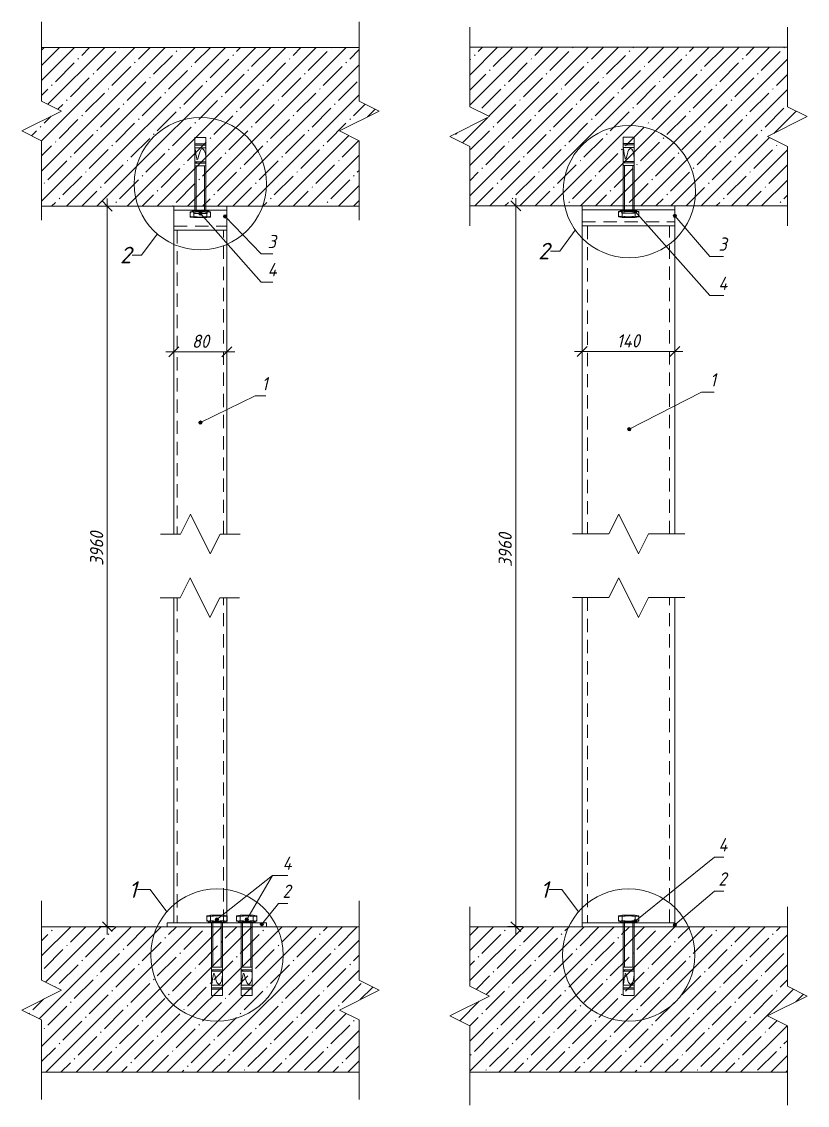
# Model space of a CAD drawing. Header units: millimetres. Extents: x 1525 to 46824, y -520 to 14115.
# Drawn here: x 38124 to 39311, y 8654 to 10292 of the extents above; entities that cross this region are included whole.
import ezdxf

# ---------------------------------------------------------------- set-up
doc = ezdxf.new("R2010")
doc.units = ezdxf.units.MM
doc.linetypes.add('200_ШТРИХ_ш1п0_6_', pattern=[32, 20, -12])
for name, color, linetype, lineweight in [('A-ANNO-DIMS', 7, 'Continuous', 9), ('A-ANNO-DIMS-10', 7, 'Continuous', 9), ('A-DETL-1', 7, 'Continuous', 5), ('A-DETL-2', 7, '200_ШТРИХ_ш1п0_6_', 5), ('A-DETL-GENF-1', 7, 'Continuous', 5), ('A-FLOR-FNSH-2', 7, 'Continuous', 20), ('A-FLOR-PATT-1', 7, 'Continuous', 5), ('A-GENM', 7, 'Continuous', 9), ('A-GENM-IDEN', 7, 'Continuous', 9), ('G-ANNO-TEXT', 7, 'Continuous', 9)]:
    doc.layers.add(name, color=color, linetype=linetype, lineweight=lineweight)
doc.styles.add('ISOCPEUR_I_3', font='isocpeui.ttf', dxfattribs={"width": 0.9, "height": 20})
doc.styles.add('ISOCPEUR_I_4', font='isocpeui.ttf', dxfattribs={"height": 25})
doc.dimstyles.new('ISO-2_0_0_9К_СРЕДНИЙ_1', dxfattribs={"dimscale": 304.8, "dimtxt": 19.919624, "dimasz": 0.049213, "dimexe": 0.03937, "dimexo": 0, "dimgap": 0, "dimtad": 1, "dimdec": 0, "dimzin": 0, "dimdsep": 46, "dimtxsty": 'ISOCPEUR_I_3', "dimblk1": 'OBLIQUE', "dimblk2": 'OBLIQUE', "dimsah": 1, "dimcen": 0.09, "dimdle": 0.03937, "dimazin": 0, "dimtfac": 1, "dimtdec": 4, "dimtix": 1, "dimtmove": 0, "dimatfit": 3, "dimfxl": 1, "dimtvp": 1, "dimtolj": 1, "dimtzin": 0, "dimarcsym": 2})
pattern_1 = [(45, (39737.088, 4305), (-22.80985, 22.80985), []), (45, (39759.898, 4305), (-22.80985, 22.80985), [40.322, -8.064, 1.341, -6.723])]
pattern_2 = [(45, (40421.515, 4305), (-22.80985, 22.80985), []), (45, (40444.325, 4305), (-22.80985, 22.80985), [40.322, -8.064, 1.341, -6.723])]

# ---------------------------------------------------------------- blocks, each defined once
blk = doc.blocks.new('Фахверк_Влож_Полоса верхняя_для трубы - Полоса верхняя_Фахверка-33245179-АР1_1_Ф-31_3 эт_')
at = {"layer": 'A-GENM'}
for p, q in [((-14910, 10007.1), (-14910, 10013.1)), ((-14910, 9977.1), (-14910, 10007.1)), ((-14830, 10007.1), (-14910, 10007.1)), ((-14830, 10013.1), (-14830, 10007.1)), ((-14830, 10007.1), (-14830, 9977.1)), ((-14910, 9977.1), (-14830, 9977.1))]:
    blk.add_line(p, q, dxfattribs=at)
blk = doc.blocks.new('Фахверк_Влож_Анкерный болт_Вверх2 - Анкерный болт_Фахверка-25561138-АР1_1_Ф-31_3 эт_')
at = {"layer": 'A-GENM'}
for p, q in [((-14880, 10007.1), (-14880, 10002.1)), ((-14860, 10002.1), (-14860, 10007.1)), ((-14870, 10002.1), (-14880, 10002.1)), ((-14860, 10002.1), (-14870, 10002.1))]:
    blk.add_line(p, q, dxfattribs=at)
blk = doc.blocks.new('DET_L_Линия разрыва1 - М10-27045875-АР1_1_Ф-31_3 эт_')
at = {"layer": 'A-DETL-GENF-1'}
for p, q in [((-14885.1, 9547.7), (-14900.1, 9517.7)), ((-14855.1, 9487.7), (-14885.1, 9547.7)), ((-14900.1, 9517.7), (-14930.1, 9517.7)), ((-14840.1, 9517.7), (-14855.1, 9487.7)), ((-14810.1, 9517.7), (-14840.1, 9517.7))]:
    blk.add_line(p, q, dxfattribs=at)
blk = doc.blocks.new('DET_L_Линия разрыва1 - М10-27046020-АР1_1_Ф-31_3 эт_')
at = {"layer": 'A-DETL-GENF-1'}
for p, q in [((-15110, 10172.1), (-15110, 10292.1)), ((-15080, 10157.1), (-15110, 10172.1)), ((-15140, 10127.1), (-15080, 10157.1)), ((-15110, 10112.1), (-15140, 10127.1)), ((-15110, 9992.1), (-15110, 10112.1))]:
    blk.add_line(p, q, dxfattribs=at)
blk = doc.blocks.new('DET_L_Линия разрыва1 - М10-V16-АР1_1_Ф-31_3 эт_')
at = {"layer": 'A-DETL-GENF-1'}
for p, q in [((-14630, 10292.1), (-14630, 10172.1)), ((-14630, 10172.1), (-14600, 10157.1)), ((-14600, 10157.1), (-14660, 10127.1)), ((-14660, 10127.1), (-14630, 10112.1)), ((-14630, 10112.1), (-14630, 9992.1))]:
    blk.add_line(p, q, dxfattribs=at)
blk = doc.blocks.new('Фахверк_Влож_Полоса для колонны_нижняя - Полоса_Фахверка-33245178-АР1_1_Ф-31_3 эт_')
at = {"layer": 'A-GENM'}
for p, q in [((-14920, 8924.4), (-14920, 8930.4)), ((-14920, 8930.4), (-14770, 8930.4)), ((-14770, 8930.4), (-14770, 8924.4))]:
    blk.add_line(p, q, dxfattribs=at)
blk = doc.blocks.new('DET_L_Линия разрыва1 - М10-27045885-АР1_1_Ф-31_3 эт_')
at = {"layer": 'A-DETL-GENF-1'}
for p, q in [((-14900.7, 9421.4), (-14885.7, 9451.4)), ((-14885.7, 9451.4), (-14855.7, 9391.4)), ((-14930.7, 9421.4), (-14900.7, 9421.4)), ((-14855.7, 9391.4), (-14840.7, 9421.4)), ((-14840.7, 9421.4), (-14810.7, 9421.4))]:
    blk.add_line(p, q, dxfattribs=at)
blk = doc.blocks.new('Фахверк_Влож_Швеллер - Швеллер_Фахверка-29699863-АР1_1_Ф-34_1_3 эт_')
at = {"layer": 'A-GENM'}
for p, q in [((-13530, 9517.9), (-13530, 9983.6)), ((-13390, 9517.9), (-13390, 9983.6))]:
    blk.add_line(p, q, dxfattribs=at)
blk = doc.blocks.new('Фахверк_Влож_Полоса верхняя - Полоса верхняя_Фахверка-25545422-АР1_1_Ф-34_1_3 эт_')
at = {"layer": 'A-GENM'}
for p, q in [((-13530, 10007.6), (-13530, 10013.6)), ((-13530, 9983.6), (-13530, 10007.6)), ((-13390, 10007.6), (-13530, 10007.6)), ((-13390, 10013.6), (-13390, 10007.6)), ((-13390, 10007.6), (-13390, 9983.6)), ((-13530, 9983.6), (-13390, 9983.6))]:
    blk.add_line(p, q, dxfattribs=at)
blk = doc.blocks.new('Фахверк_Влож_Анкерный болт - Анкерный болт_Фахверка-25308382-АР1_1_Ф-34_1_3 эт_')
at = {"layer": 'A-GENM'}
for p, q in [((-13470, 10007.6), (-13470, 10002.6)), ((-13450, 10002.6), (-13450, 10007.6)), ((-13460, 10002.6), (-13470, 10002.6)), ((-13450, 10002.6), (-13460, 10002.6))]:
    blk.add_line(p, q, dxfattribs=at)
blk = doc.blocks.new('DET_L_Линия разрыва1 - М10-27046020-АР1_1_Ф-34_1_3 эт_')
at = {"layer": 'A-DETL-GENF-1'}
for p, q in [((-13700, 10163.6), (-13700, 10283.6)), ((-13670, 10148.6), (-13700, 10163.6)), ((-13730, 10118.6), (-13670, 10148.6)), ((-13700, 10103.6), (-13730, 10118.6)), ((-13700, 9983.6), (-13700, 10103.6))]:
    blk.add_line(p, q, dxfattribs=at)
blk = doc.blocks.new('DET_L_Линия разрыва1 - М10-V17-АР1_1_Ф-34_1_3 эт_')
at = {"layer": 'A-DETL-GENF-1'}
for p, q in [((-13220, 10283.6), (-13220, 10163.6)), ((-13220, 10163.6), (-13190, 10148.6)), ((-13190, 10148.6), (-13250, 10118.6)), ((-13250, 10118.6), (-13220, 10103.6)), ((-13220, 10103.6), (-13220, 9983.6))]:
    blk.add_line(p, q, dxfattribs=at)
blk = doc.blocks.new('DET_L_Линия разрыва1 - М10-32794932-АР1_1_Ф-34_1_3 эт_')
at = {"layer": 'A-DETL-GENF-1'}
for p, q in [((-13475, 9547.9), (-13490, 9517.9)), ((-13445, 9487.9), (-13475, 9547.9)), ((-13490, 9517.9), (-13545, 9517.9)), ((-13430, 9517.9), (-13445, 9487.9)), ((-13375, 9517.9), (-13430, 9517.9))]:
    blk.add_line(p, q, dxfattribs=at)
blk = doc.blocks.new('Фахверк_Влож_Швеллер - Швеллер_Фахверка-V18-АР1_1_Ф-34_1_3 эт_')
at = {"layer": 'A-GENM'}
for p, q in [((-13530, 8930.4), (-13530, 9421.7)), ((-13390, 8930.4), (-13390, 9421.7))]:
    blk.add_line(p, q, dxfattribs=at)
blk = doc.blocks.new('Фахверк_Влож_Полоса нижняя - Полоса_Фахверка-25308381-АР1_1_Ф-34_1_3 эт_')
at = {"layer": 'A-GENM'}
for p, q in [((-13530, 8924.4), (-13530, 8930.4)), ((-13530, 8930.4), (-13390, 8930.4)), ((-13390, 8930.4), (-13390, 8924.4))]:
    blk.add_line(p, q, dxfattribs=at)
blk = doc.blocks.new('DET_L_Линия разрыва1 - М10-V20-АР1_1_Ф-34_1_3 эт_')
at = {"layer": 'A-DETL-GENF-1'}
for p, q in [((-13490, 9421.7), (-13475, 9451.7)), ((-13475, 9451.7), (-13445, 9391.7)), ((-13545, 9421.7), (-13490, 9421.7)), ((-13445, 9391.7), (-13430, 9421.7)), ((-13430, 9421.7), (-13375, 9421.7))]:
    blk.add_line(p, q, dxfattribs=at)
blk = doc.blocks.new('DIMBLOCK343-АР1_1_Ф-31_3 эт_')
at = {"layer": 'A-ANNO-DIMS-10'}
for p, q in [((38353.7, 9803.6), (38353.7, 9781)), ((38353.7, 9793), (38353.7, 9803.6)), ((38433.7, 9803.6), (38433.7, 9781)), ((38433.7, 9793), (38433.7, 9803.6)), ((38341.7, 9793), (38445.7, 9793))]:
    blk.add_line(p, q, dxfattribs=at)
at = {"layer": 'A-ANNO-DIMS-10', "lineweight": 20}
for p, q in [((38353.7, 9793), (38361.2, 9800.5)), ((38433.7, 9793), (38441.2, 9800.5)), ((38353.7, 9793), (38346.2, 9785.5)), ((38433.7, 9793), (38426.2, 9785.5))]:
    blk.add_line(p, q, dxfattribs=at)
at = {"layer": 'A-ANNO-DIMS-10', "color": 0, "insert": (38381.1, 9819.1), "char_height": 20, "width": 30.339, "attachment_point": 1, "line_spacing_factor": 1.149209, "style": 'ISOCPEUR_I_3'}
blk.add_mtext('80', dxfattribs=at)
blk = doc.blocks.new('_Oblique')
at = {"color": 0, "linetype": 'ByBlock', "lineweight": -2}
blk.add_line((-0.5, -0.5), (0.5, 0.5), dxfattribs=at)
blk = doc.blocks.new('DIMBLOCK344-АР1_1_Ф-31_3 эт_')
at = {"layer": 'A-ANNO-DIMS-10'}
for p, q in [((38253.1, 10025.1), (38253.1, 8912.4)), ((38263.7, 10013.1), (38241.1, 10013.1)), ((38253.1, 10013.1), (38263.7, 10013.1)), ((38263.7, 8924.4), (38241.1, 8924.4)), ((38253.1, 8924.4), (38263.7, 8924.4))]:
    blk.add_line(p, q, dxfattribs=at)
at = {"layer": 'A-ANNO-DIMS-10', "lineweight": 20}
for p, q in [((38253.1, 10013.1), (38245.6, 10020.6)), ((38253.1, 10013.1), (38260.6, 10005.6)), ((38253.1, 8924.4), (38245.6, 8931.9)), ((38253.1, 8924.4), (38260.6, 8916.9))]:
    blk.add_line(p, q, dxfattribs=at)
at = {"layer": 'A-ANNO-DIMS-10', "color": 0, "insert": (38227, 9470.1), "char_height": 20, "width": 60.678, "attachment_point": 1, "rotation": 90, "line_spacing_factor": 1.149209, "style": 'ISOCPEUR_I_3'}
blk.add_mtext('3960', dxfattribs=at)
blk = doc.blocks.new('DIMBLOCK345-АР1_1_Ф-34_1_3 эт_')
at = {"layer": 'A-ANNO-DIMS-10'}
for p, q in [((38958.7, 9793.7), (39122.7, 9793.7)), ((38970.7, 9804.3), (38970.7, 9781.7)), ((38970.7, 9793.7), (38970.7, 9804.3)), ((39110.7, 9804.3), (39110.7, 9781.7)), ((39110.7, 9793.7), (39110.7, 9804.3))]:
    blk.add_line(p, q, dxfattribs=at)
at = {"layer": 'A-ANNO-DIMS-10', "lineweight": 20}
for p, q in [((38970.7, 9793.7), (38963.2, 9786.2)), ((38970.7, 9793.7), (38978.2, 9801.2)), ((39110.7, 9793.7), (39103.2, 9786.2)), ((39110.7, 9793.7), (39118.2, 9801.2))]:
    blk.add_line(p, q, dxfattribs=at)
at = {"layer": 'A-ANNO-DIMS-10', "color": 0, "insert": (39022.9, 9819.8), "char_height": 20, "width": 42.751, "attachment_point": 1, "line_spacing_factor": 1.149209, "style": 'ISOCPEUR_I_3'}
blk.add_mtext('140', dxfattribs=at)
blk = doc.blocks.new('DIMBLOCK346-АР1_1_Ф-34_1_3 эт_')
at = {"layer": 'A-ANNO-DIMS-10'}
for p, q in [((38870.3, 10025.6), (38870.3, 8912.4)), ((38880.9, 10013.6), (38858.3, 10013.6)), ((38870.3, 10013.6), (38880.9, 10013.6)), ((38880.9, 8924.4), (38858.3, 8924.4)), ((38870.3, 8924.4), (38880.9, 8924.4))]:
    blk.add_line(p, q, dxfattribs=at)
at = {"layer": 'A-ANNO-DIMS-10', "lineweight": 20}
for p, q in [((38870.3, 10013.6), (38862.8, 10021.1)), ((38870.3, 10013.6), (38877.8, 10006.1)), ((38870.3, 8924.4), (38862.8, 8931.9)), ((38870.3, 8924.4), (38877.8, 8916.9))]:
    blk.add_line(p, q, dxfattribs=at)
at = {"layer": 'A-ANNO-DIMS-10', "color": 0, "insert": (38844.2, 9468), "char_height": 20, "width": 60.678, "attachment_point": 1, "rotation": 90, "line_spacing_factor": 1.149209, "style": 'ISOCPEUR_I_3'}
blk.add_mtext('3960', dxfattribs=at)

msp = doc.modelspace()

# ---------------------------------------------------------------- hatches: boundary and pattern name
at = {"layer": 'A-FLOR-PATT-1'}
h = msp.add_hatch(dxfattribs=at)
h.set_pattern_fill('FP_12', color=256, style=0, pattern_type=2)
h.set_pattern_definition(pattern_1)
h.paths.add_polyline_path([(38153.71933, 10013.10166), (38633.71933, 10013.10166), (38633.71933, 10112.10121), (38603.71933, 10127.10121), (38663.71933, 10157.10121), (38633.71933, 10172.10121), (38633.71933, 10253.10096), (38153.71933, 10253.10096), (38153.71933, 10172.10121), (38183.71933, 10157.10121), (38123.71933, 10127.10121), (38153.71933, 10112.10121), (38153.71933, 10023.76459)], flags=0)
h = msp.add_hatch(dxfattribs=at)
h.set_pattern_fill('FP_13', color=256, style=0, pattern_type=2)
h.set_pattern_definition(pattern_2)
h.paths.add_polyline_path([(39280.66721, 10013.5607), (39280.66721, 10103.56026), (39250.66721, 10118.56026), (39310.66721, 10148.56026), (39280.66721, 10163.56026), (39280.66721, 10253.56001), (38800.66721, 10253.56001), (38800.66721, 10163.56026), (38830.66721, 10148.56026), (38770.66721, 10118.56026), (38800.66721, 10103.56026), (38800.66721, 10013.5607), (39220.66751, 10013.5607)], flags=0)
h = msp.add_hatch(dxfattribs=at)
h.set_pattern_fill('FP_12', color=256, style=0, pattern_type=2)
h.set_pattern_definition(pattern_1)
h.paths.add_polyline_path([(38153.71933, 8704.38208), (38633.71933, 8704.38208), (38633.71933, 8783.38231), (38603.71933, 8798.38231), (38663.71933, 8828.38231), (38633.71933, 8843.38231), (38633.71933, 8924.38202), (38153.71933, 8924.38202), (38153.71933, 8843.38231), (38183.71933, 8828.38231), (38123.71933, 8798.38231), (38153.71933, 8783.38231), (38153.71933, 8719.51931)], flags=0)
h = msp.add_hatch(dxfattribs=at)
h.set_pattern_fill('FP_13', color=256, style=0, pattern_type=2)
h.set_pattern_definition(pattern_2)
h.paths.add_polyline_path([(39250.66721, 8704.38208), (39280.66721, 8704.38208), (39280.66721, 8774.38231), (39250.66721, 8789.38231), (39310.66721, 8819.38231), (39280.66721, 8834.38231), (39280.66721, 8924.38202), (38800.66721, 8924.38202), (38800.66721, 8834.38231), (38830.66721, 8819.38231), (38770.66721, 8789.38231), (38800.66721, 8774.38231), (38800.66721, 8704.38208), (38830.66721, 8704.38208)], flags=0)
at = {"layer": 'A-GENM-IDEN'}
h = msp.add_hatch(color=256, dxfattribs=at)
edge = h.paths.add_edge_path(flags=0)
edge.add_arc((39050.66721, 10005.06026), 2.5, 0, 360)
h = msp.add_hatch(color=256, dxfattribs=at)
edge = h.paths.add_edge_path(flags=0)
edge.add_arc((38393.71933, 10002.10121), 2.5, 0, 360)
h = msp.add_hatch(color=256, dxfattribs=at)
edge = h.paths.add_edge_path(flags=0)
edge.add_arc((38431.02644, 9997.70698), 2.5, 0, 360)
h = msp.add_hatch(color=256, dxfattribs=at)
edge = h.paths.add_edge_path(flags=0)
edge.add_arc((39110.66721, 9998.56026), 2.5, 0, 360)
h = msp.add_hatch(color=256, dxfattribs=at)
edge = h.paths.add_edge_path(flags=0)
edge.add_arc((38393.71933, 9686.17442), 2.5, 0, 360)
h = msp.add_hatch(color=256, dxfattribs=at)
edge = h.paths.add_edge_path(flags=0)
edge.add_arc((39041.62729, 9676.04951), 2.5, 0, 360)
h = msp.add_hatch(color=256, dxfattribs=at)
edge = h.paths.add_edge_path(flags=0)
edge.add_arc((38418.71933, 8935.38231), 2.5, 0, 360)
h = msp.add_hatch(color=256, dxfattribs=at)
edge = h.paths.add_edge_path(flags=0)
edge.add_arc((38463.71933, 8935.38231), 2.5, 0, 360)
h = msp.add_hatch(color=256, dxfattribs=at)
edge = h.paths.add_edge_path(flags=0)
edge.add_arc((38486.46228, 8928.30363), 2.5, 0, 360)
h = msp.add_hatch(color=256, dxfattribs=at)
edge = h.paths.add_edge_path(flags=0)
edge.add_arc((39050.66721, 8932.88231), 2.5, 0, 360)
h = msp.add_hatch(color=256, dxfattribs=at)
edge = h.paths.add_edge_path(flags=0)
edge.add_arc((39110.66721, 8927.38231), 2.5, 0, 360)

# ---------------------------------------------------------------- linework, layer by layer
at = {"layer": 'A-DETL-1'}
for p, q in [((38401.98543, 10117.10121), (38385.45323, 10117.10121)), ((38385.45323, 10117.10121), (38401.98543, 10117.10121)), ((38385.45323, 10007.10121), (38385.45323, 10117.10121)), ((38385.45323, 10105.45445), (38401.98543, 10105.45445)), ((38386.42516, 10107.52098), (38401.0135, 10107.52098)), ((38401.98543, 10117.10121), (38401.98543, 10007.10121)), ((39048.93331, 10117.56026), (39032.40111, 10117.56026)), ((39032.40111, 10117.56026), (39048.93331, 10117.56026)), ((39032.40111, 10007.56026), (39032.40111, 10117.56026)), ((39032.40111, 10105.9135), (39048.93331, 10105.9135)), ((39033.37304, 10107.98002), (39047.96138, 10107.98002)), ((39048.93331, 10117.56026), (39048.93331, 10007.56026)), ((38385.45323, 10101.3214), (38401.98543, 10101.3214)), ((39032.40111, 10101.78045), (39048.93331, 10101.78045)), ((38385.45323, 10080.35847), (38401.98543, 10080.35847)), ((38385.45323, 10078.29195), (38401.98543, 10078.29195)), ((38385.45323, 10074.1589), (38401.98543, 10074.1589)), ((38387.51975, 10078.29195), (38387.51975, 10080.35847)), ((38387.56167, 10007.10121), (38387.56167, 10074.1589)), ((38387.60848, 10078.29195), (38387.60848, 10080.35847)), ((38399.87699, 10007.10121), (38399.87699, 10074.1589)), ((39032.40111, 10080.81752), (39048.93331, 10080.81752)), ((39032.40111, 10078.75099), (39048.93331, 10078.75099)), ((39032.40111, 10074.61794), (39048.93331, 10074.61794)), ((39034.46764, 10078.75099), (39034.46764, 10080.81752)), ((39034.50956, 10007.56026), (39034.50956, 10074.61794)), ((39034.55636, 10078.75099), (39034.55636, 10080.81752)), ((39046.82487, 10007.56026), (39046.82487, 10074.61794)), ((38381.04464, 10005.6654), (38381.04464, 10007.10121)), ((38406.39402, 10007.10121), (38381.04464, 10007.10121)), ((38388.17575, 10007.10121), (38390.21848, 10007.10121)), ((38406.39402, 10007.10121), (38406.39402, 10005.6654)), ((39027.99253, 10006.12445), (39027.99253, 10007.56026)), ((39053.3419, 10007.56026), (39027.99253, 10007.56026)), ((39035.12363, 10007.56026), (39037.16636, 10007.56026)), ((39053.3419, 10007.56026), (39053.3419, 10006.12445)), ((38383.80001, 10005.6654), (38378.3114, 10004.89655)), ((38378.3114, 10004.89655), (38378.3114, 9996.70326)), ((38378.3114, 9996.70326), (38383.80001, 9995.93441)), ((38406.39402, 10005.6654), (38381.04464, 10005.6654)), ((38383.80001, 9995.91694), (38383.80001, 10005.6654)), ((38403.63865, 10005.6654), (38383.80001, 10005.6654)), ((38403.63865, 9995.91694), (38383.80001, 9995.91694)), ((38409.12726, 10004.89655), (38403.63865, 10005.6654)), ((38403.63865, 10005.6654), (38403.63865, 9995.91694)), ((38403.63865, 9995.93441), (38409.12726, 9996.70326)), ((38409.12726, 9996.70326), (38409.12726, 10004.89655)), ((39030.74789, 10006.12445), (39025.25929, 10005.35559)), ((39025.25929, 10005.35559), (39025.25929, 9997.16231)), ((39025.25929, 9997.16231), (39030.74789, 9996.39345)), ((39053.3419, 10006.12445), (39027.99253, 10006.12445)), ((39030.74789, 9996.37599), (39030.74789, 10006.12445)), ((39050.58653, 10006.12445), (39030.74789, 10006.12445)), ((39050.58653, 9996.37599), (39030.74789, 9996.37599)), ((39056.07514, 10005.35559), (39050.58653, 10006.12445)), ((39050.58653, 10006.12445), (39050.58653, 9996.37599)), ((39050.58653, 9996.39345), (39056.07514, 9997.16231)), ((39056.07514, 9997.16231), (39056.07514, 10005.35559)), ((38403.3114, 8940.78026), (38408.80001, 8941.54912)), ((38403.3114, 8932.58698), (38403.3114, 8940.78026)), ((38408.80001, 8931.81812), (38403.3114, 8932.58698)), ((38431.39402, 8931.81812), (38406.04464, 8931.81812)), ((38406.04464, 8931.81812), (38406.04464, 8930.38231)), ((38431.39402, 8930.38231), (38406.04464, 8930.38231)), ((38428.63865, 8941.56658), (38408.80001, 8941.56658)), ((38408.80001, 8941.56658), (38408.80001, 8931.81812)), ((38428.63865, 8931.81812), (38408.80001, 8931.81812)), ((38410.45323, 8930.38231), (38410.45323, 8820.38231)), ((38412.56167, 8930.38231), (38412.56167, 8863.32463)), ((38413.17575, 8930.38231), (38415.21848, 8930.38231)), ((38424.87699, 8930.38231), (38424.87699, 8863.32463)), ((38426.98543, 8820.38231), (38426.98543, 8930.38231)), ((38428.63865, 8931.81812), (38428.63865, 8941.56658)), ((38428.63865, 8941.54912), (38434.12726, 8940.78026)), ((38434.12726, 8932.58698), (38428.63865, 8931.81812)), ((38431.39402, 8930.38231), (38431.39402, 8931.81812)), ((38434.12726, 8940.78026), (38434.12726, 8932.58698)), ((38448.3114, 8940.78026), (38453.80001, 8941.54912)), ((38448.3114, 8932.58698), (38448.3114, 8940.78026)), ((38453.80001, 8931.81812), (38448.3114, 8932.58698)), ((38476.39402, 8931.81812), (38451.04464, 8931.81812)), ((38451.04464, 8931.81812), (38451.04464, 8930.38231)), ((38476.39402, 8930.38231), (38451.04464, 8930.38231)), ((38473.63865, 8941.56658), (38453.80001, 8941.56658)), ((38453.80001, 8941.56658), (38453.80001, 8931.81812)), ((38473.63865, 8931.81812), (38453.80001, 8931.81812)), ((38455.45323, 8930.38231), (38455.45323, 8820.38231)), ((38457.56167, 8930.38231), (38457.56167, 8863.32463)), ((38458.17575, 8930.38231), (38460.21848, 8930.38231)), ((38469.87699, 8930.38231), (38469.87699, 8863.32463)), ((38471.98543, 8820.38231), (38471.98543, 8930.38231)), ((38473.63865, 8931.81812), (38473.63865, 8941.56658)), ((38473.63865, 8941.54912), (38479.12726, 8940.78026)), ((38479.12726, 8932.58698), (38473.63865, 8931.81812)), ((38476.39402, 8930.38231), (38476.39402, 8931.81812)), ((38479.12726, 8940.78026), (38479.12726, 8932.58698)), ((39025.25929, 8940.78026), (39030.74789, 8941.54912)), ((39025.25929, 8932.58698), (39025.25929, 8940.78026)), ((39030.74789, 8931.81812), (39025.25929, 8932.58698)), ((39053.3419, 8931.81812), (39027.99253, 8931.81812)), ((39027.99253, 8931.81812), (39027.99253, 8930.38231)), ((39053.3419, 8930.38231), (39027.99253, 8930.38231)), ((39050.58653, 8941.56658), (39030.74789, 8941.56658)), ((39030.74789, 8941.56658), (39030.74789, 8931.81812)), ((39050.58653, 8931.81812), (39030.74789, 8931.81812)), ((39032.40111, 8930.38231), (39032.40111, 8820.38231)), ((39034.50956, 8930.38231), (39034.50956, 8863.32463)), ((39035.12363, 8930.38231), (39037.16636, 8930.38231)), ((39046.82487, 8930.38231), (39046.82487, 8863.32463)), ((39048.93331, 8820.38231), (39048.93331, 8930.38231)), ((39050.58653, 8931.81812), (39050.58653, 8941.56658)), ((39050.58653, 8941.54912), (39056.07514, 8940.78026)), ((39056.07514, 8932.58698), (39050.58653, 8931.81812)), ((39053.3419, 8930.38231), (39053.3419, 8931.81812)), ((39056.07514, 8940.78026), (39056.07514, 8932.58698)), ((38410.45323, 8863.32463), (38426.98543, 8863.32463)), ((38455.45323, 8863.32463), (38471.98543, 8863.32463)), ((39032.40111, 8863.32463), (39048.93331, 8863.32463)), ((38410.45323, 8859.19158), (38426.98543, 8859.19158)), ((38410.45323, 8857.12505), (38426.98543, 8857.12505)), ((38412.51975, 8859.19158), (38412.51975, 8857.12505)), ((38412.60848, 8859.19158), (38412.60848, 8857.12505)), ((38455.45323, 8859.19158), (38471.98543, 8859.19158)), ((38455.45323, 8857.12505), (38471.98543, 8857.12505)), ((38457.51975, 8859.19158), (38457.51975, 8857.12505)), ((38457.60848, 8859.19158), (38457.60848, 8857.12505)), ((39032.40111, 8859.19158), (39048.93331, 8859.19158)), ((39032.40111, 8857.12505), (39048.93331, 8857.12505)), ((39034.46764, 8859.19158), (39034.46764, 8857.12505)), ((39034.55636, 8859.19158), (39034.55636, 8857.12505)), ((38410.45323, 8836.16212), (38426.98543, 8836.16212)), ((38410.45323, 8832.02907), (38426.98543, 8832.02907)), ((38411.42516, 8829.96254), (38426.0135, 8829.96254)), ((38455.45323, 8836.16212), (38471.98543, 8836.16212)), ((38455.45323, 8832.02907), (38471.98543, 8832.02907)), ((38456.42516, 8829.96254), (38471.0135, 8829.96254)), ((39032.40111, 8836.16212), (39048.93331, 8836.16212)), ((39032.40111, 8832.02907), (39048.93331, 8832.02907)), ((39033.37304, 8829.96254), (39047.96138, 8829.96254)), ((38426.98543, 8820.38231), (38410.45323, 8820.38231)), ((38410.45323, 8820.38231), (38426.98543, 8820.38231)), ((38471.98543, 8820.38231), (38455.45323, 8820.38231)), ((38455.45323, 8820.38231), (38471.98543, 8820.38231)), ((39048.93331, 8820.38231), (39032.40111, 8820.38231)), ((39032.40111, 8820.38231), (39048.93331, 8820.38231))]:
    msp.add_line(p, q, dxfattribs=at)
for centre in [(38393.71933, 10047.10121), (39041.59052, 10035.24951), (38418.71933, 8881.56658), (39040.66721, 8881.56658)]:
    msp.add_circle(centre, 100, dxfattribs=at)
for centre, radius, start, end in [((38386.63383, 10106.16101), 1.37588, 98.72344894, 149.10051454), ((38400.80483, 10106.16101), 1.37588, 30.89948539, 81.27655106), ((39033.58171, 10106.62006), 1.37588, 98.72344894, 149.10051454), ((39047.75271, 10106.62006), 1.37588, 30.89948539, 81.27655106), ((38381.44026, 10000.35846), 4.22871, 56.08031185, 137.72360384), ((38381.44026, 10001.22388), 4.22871, 222.27639616, 303.91968815), ((38393.71933, 9961.94238), 42.8477, 76.61449587, 103.38550413), ((38393.71933, 10039.63996), 42.8477, 256.61449587, 283.38550413), ((38405.9984, 10000.35846), 4.22871, 42.27639616, 123.91968816), ((38405.9984, 10001.22388), 4.22871, 236.08031184, 317.72360384), ((39028.38814, 10000.81751), 4.22871, 56.08031185, 137.72360384), ((39028.38814, 10001.68293), 4.22871, 222.27639616, 303.91968815), ((39040.66721, 9962.40143), 42.8477, 76.61449587, 103.38550413), ((39040.66721, 10040.09901), 42.8477, 256.61449587, 283.38550413), ((39052.94628, 10000.81751), 4.22871, 42.27639616, 123.91968816), ((39052.94628, 10001.68293), 4.22871, 236.08031184, 317.72360384), ((38406.44026, 8936.25964), 4.22871, 56.08031185, 137.72360384), ((38406.44026, 8937.12506), 4.22871, 222.27639616, 303.91968815), ((38418.71933, 8897.84356), 42.8477, 76.61449587, 103.38550413), ((38418.71933, 8975.54114), 42.8477, 256.61449587, 283.38550413), ((38430.9984, 8936.25964), 4.22871, 42.27639616, 123.91968816), ((38430.9984, 8937.12506), 4.22871, 236.08031184, 317.72360384), ((38451.44026, 8936.25964), 4.22871, 56.08031185, 137.72360384), ((38451.44026, 8937.12506), 4.22871, 222.27639616, 303.91968815), ((38463.71933, 8897.84356), 42.8477, 76.61449587, 103.38550413), ((38463.71933, 8975.54114), 42.8477, 256.61449587, 283.38550413), ((38475.9984, 8936.25964), 4.22871, 42.27639616, 123.91968816), ((38475.9984, 8937.12506), 4.22871, 236.08031184, 317.72360384), ((39028.38814, 8936.25964), 4.22871, 56.08031185, 137.72360384), ((39028.38814, 8937.12506), 4.22871, 222.27639616, 303.91968815), ((39040.66721, 8897.84356), 42.8477, 76.61449587, 103.38550413), ((39040.66721, 8975.54114), 42.8477, 256.61449587, 283.38550413), ((39052.94628, 8936.25964), 4.22871, 42.27639616, 123.91968816), ((39052.94628, 8937.12506), 4.22871, 236.08031184, 317.72360384), ((38411.63383, 8831.32251), 1.37588, 210.89948546, 261.27655106), ((38425.80483, 8831.32251), 1.37588, 278.72344894, 329.10051461), ((38456.63383, 8831.32251), 1.37588, 210.89948546, 261.27655106), ((38470.80483, 8831.32251), 1.37588, 278.72344894, 329.10051461), ((39033.58171, 8831.32251), 1.37588, 210.89948546, 261.27655106), ((39047.75271, 8831.32251), 1.37588, 278.72344894, 329.10051461)]:
    msp.add_arc(centre, radius, start, end, dxfattribs=at)
for points in [[(38385.45323, 10101.3214), (38386.63307, 10096.60476), (38389.09502, 10071.14627), (38392.85609, 10108.6184), (38401.98543, 10096.63062), (38401.98543, 10085.63261)], [(39032.40111, 10101.78045), (39033.58095, 10097.06381), (39036.0429, 10071.60532), (39039.80397, 10109.07745), (39048.93331, 10097.08966), (39048.93331, 10086.09166)], [(38410.45323, 8836.16212), (38411.63307, 8840.87876), (38414.09502, 8866.33725), (38417.85609, 8828.86512), (38426.98543, 8840.8529), (38426.98543, 8851.85091)], [(38455.45323, 8836.16212), (38456.63307, 8840.87876), (38459.09502, 8866.33725), (38462.85609, 8828.86512), (38471.98543, 8840.8529), (38471.98543, 8851.85091)], [(39032.40111, 8836.16212), (39033.58095, 8840.87876), (39036.0429, 8866.33725), (39039.80397, 8828.86512), (39048.93331, 8840.8529), (39048.93331, 8851.85091)]]:
    msp.add_open_spline(points, degree=3, knots=[3.9471277548, 3.9471277548, 3.9471277548, 3.9471277548, 10.0959961781, 20.1294367149, 28.5838158581, 28.5838158581, 28.5838158581, 28.5838158581], dxfattribs=at)
at = {"layer": 'A-DETL-2'}
for p, q in [((38353.71933, 10007.10121), (38433.71933, 10007.10121)), ((39000.66721, 10007.56026), (39080.66721, 10007.56026)), ((38353.71933, 9983.10121), (38433.71933, 9983.10121)), ((38358.71933, 9977.10121), (38358.71933, 9517.68547)), ((38428.71933, 9517.68547), (38428.71933, 9977.10121)), ((38970.66721, 9989.56026), (39110.66721, 9989.56026)), ((38978.76721, 9983.56026), (38978.76721, 9517.90296)), ((39102.56721, 9517.90296), (39102.56721, 9983.56026)), ((38358.71933, 9421.42074), (38358.71933, 8930.38231)), ((38428.71933, 8930.38231), (38428.71933, 9421.42074)), ((38978.76721, 9421.66065), (38978.76721, 8930.38231)), ((39102.56721, 8930.38231), (39102.56721, 9421.66065))]:
    msp.add_line(p, q, dxfattribs=at)
at = {"layer": 'A-FLOR-FNSH-2'}
for p, q in [((38633.71933, 10253.10121), (38153.71933, 10253.10121)), ((39280.66721, 10253.56026), (38800.66721, 10253.56026)), ((38153.71933, 10013.10121), (38633.71933, 10013.10121)), ((38800.66721, 10013.56026), (39280.66721, 10013.56026)), ((38633.71933, 8924.38231), (38153.71933, 8924.38231)), ((39280.66721, 8924.38231), (38800.66721, 8924.38231)), ((38153.71933, 8704.38231), (38633.71933, 8704.38231)), ((38800.66721, 8704.38231), (39280.66721, 8704.38231))]:
    msp.add_line(p, q, dxfattribs=at)
at = {"layer": 'A-GENM'}
for p, q in [((38353.71933, 9517.68547), (38353.71933, 9977.10121)), ((38433.71933, 9517.68547), (38433.71933, 9977.10121)), ((38353.71933, 8930.38231), (38353.71933, 9421.42074)), ((38433.71933, 8930.38231), (38433.71933, 9421.42074))]:
    msp.add_line(p, q, dxfattribs=at)
at = {"layer": 'A-GENM-IDEN'}
for p, q in [((38393.71933, 10002.10121), (38485.58401, 9898.65899)), ((38431.02644, 9997.70698), (38485.58401, 9941.20831)), ((39050.66721, 10005.06026), (39163.22262, 9878.09112)), ((39110.66721, 9998.56026), (39163.22262, 9937.25038)), ((38485.58401, 9941.20831), (38503.08957, 9941.20831)), ((39163.22262, 9937.25038), (39184.16631, 9937.25038)), ((38485.58401, 9898.65899), (38503.4124, 9898.65899)), ((39163.22262, 9878.09112), (39184.48913, 9878.09112)), ((39041.62729, 9676.04951), (39150.65968, 9732.24304)), ((39150.65968, 9732.24304), (39170.15266, 9732.24304)), ((38393.71933, 9686.17442), (38476.5778, 9726.39005)), ((38476.5778, 9726.39005), (38492.68434, 9726.39005)), ((39050.66721, 8932.88231), (39170.34586, 9029.63806)), ((39170.34586, 9029.63806), (39184.48913, 9029.63806)), ((38418.71933, 8935.38231), (38502.4875, 9001.68451)), ((38463.71933, 8935.38231), (38502.4875, 9001.68451)), ((38502.4875, 9001.68451), (38525.90891, 9001.68451)), ((38502.4875, 9001.68451), (38525.90891, 9001.68451)), ((39110.66721, 8927.38231), (39170.34586, 8977.87426)), ((39170.34586, 8977.87426), (39184.4637, 8977.87426)), ((38486.46228, 8928.30363), (38511.79385, 8959.35401)), ((38511.79385, 8959.35401), (38525.88347, 8959.35401))]:
    msp.add_line(p, q, dxfattribs=at)
for centre in [(39050.66721, 10005.06026), (38393.71933, 10002.10121), (38431.02644, 9997.70698), (39110.66721, 9998.56026), (38393.71933, 9686.17442), (39041.62729, 9676.04951), (38418.71933, 8935.38231), (38463.71933, 8935.38231), (38486.46228, 8928.30363), (39050.66721, 8932.88231), (39110.66721, 8927.38231)]:
    msp.add_circle(centre, 2.5, dxfattribs=at)
at = {"layer": 'G-ANNO-TEXT'}
for p, q in [((38960.09574, 9977.16313), (38936.64002, 9945.41621)), ((38328.41358, 9971.20689), (38304.95786, 9939.45997)), ((38936.64002, 9945.41621), (38922.46584, 9945.41621)), ((38304.95786, 9939.45997), (38290.78368, 9939.45997)), ((38318.00689, 8980.44314), (38298.54104, 8980.44314)), ((38342.90026, 8946.64127), (38318.00689, 8980.44314)), ((38939.95477, 8980.44314), (38920.48892, 8980.44314)), ((38964.84814, 8946.64127), (38939.95477, 8980.44314))]:
    msp.add_line(p, q, dxfattribs=at)

# ---------------------------------------------------------------- block references
at = {"layer": 'A-DETL-GENF-1'}
for name, p in [('DET_L_Линия разрыва1 - М10-27046020-АР1_1_Ф-31_3 эт_', (53263.71933, 0)), ('DET_L_Линия разрыва1 - М10-V16-АР1_1_Ф-31_3 эт_', (53263.71933, 0)), ('DET_L_Линия разрыва1 - М10-27046020-АР1_1_Ф-34_1_3 эт_', (52500.66721, 0)), ('DET_L_Линия разрыва1 - М10-V17-АР1_1_Ф-34_1_3 эт_', (52500.66721, 0)), ('DET_L_Линия разрыва1 - М10-32794932-АР1_1_Ф-34_1_3 эт_', (52500.66721, 0)), ('DET_L_Линия разрыва1 - М10-27045875-АР1_1_Ф-31_3 эт_', (53263.71933, 0)), ('DET_L_Линия разрыва1 - М10-27045885-АР1_1_Ф-31_3 эт_', (53263.71933, 0)), ('DET_L_Линия разрыва1 - М10-V20-АР1_1_Ф-34_1_3 эт_', (52500.66721, 0)), ('DET_L_Линия разрыва1 - М10-27046020-АР1_1_Ф-31_3 эт_', (53263.71933, -1328.7189)), ('DET_L_Линия разрыва1 - М10-V16-АР1_1_Ф-31_3 эт_', (53263.71933, -1328.7189)), ('DET_L_Линия разрыва1 - М10-27046020-АР1_1_Ф-34_1_3 эт_', (52500.66721, -1329.17795)), ('DET_L_Линия разрыва1 - М10-V17-АР1_1_Ф-34_1_3 эт_', (52500.66721, -1329.17795))]:
    msp.add_blockref(name, p, dxfattribs=at)
at = {"layer": 'A-GENM'}
for name, p in [('Фахверк_Влож_Полоса верхняя_для трубы - Полоса верхняя_Фахверка-33245179-АР1_1_Ф-31_3 эт_', (53263.71933, 0)), ('Фахверк_Влож_Анкерный болт_Вверх2 - Анкерный болт_Фахверка-25561138-АР1_1_Ф-31_3 эт_', (53263.71933, 0)), ('Фахверк_Влож_Полоса верхняя - Полоса верхняя_Фахверка-25545422-АР1_1_Ф-34_1_3 эт_', (52500.66721, 0)), ('Фахверк_Влож_Анкерный болт - Анкерный болт_Фахверка-25308382-АР1_1_Ф-34_1_3 эт_', (52500.66721, 0)), ('Фахверк_Влож_Швеллер - Швеллер_Фахверка-29699863-АР1_1_Ф-34_1_3 эт_', (52500.66721, 0)), ('Фахверк_Влож_Швеллер - Швеллер_Фахверка-V18-АР1_1_Ф-34_1_3 эт_', (52500.66721, 0)), ('Фахверк_Влож_Полоса для колонны_нижняя - Полоса_Фахверка-33245178-АР1_1_Ф-31_3 эт_', (53263.71933, 0)), ('Фахверк_Влож_Полоса нижняя - Полоса_Фахверка-25308381-АР1_1_Ф-34_1_3 эт_', (52500.66721, 0))]:
    msp.add_blockref(name, p, dxfattribs=at)

# ---------------------------------------------------------------- texts
at = {"layer": 'A-GENM-IDEN', "char_height": 20, "attachment_point": 1, "style": 'ISOCPEUR_I_3'}
for s, insert, width in [('\\fISOCPEUR|b0|i1|c204|p34|;\\W.9;3', (38495.3574, 9969.81976), 15.8734125), ('\\fISOCPEUR|b0|i1|c204|p34|;\\W.9;3', (39176.43413, 9965.86184), 15.8734125), ('\\fISOCPEUR|b0|i1|c204|p34|;\\W.9;4', (38495.3574, 9927.27045), 18.7594875), ('\\fISOCPEUR|b0|i1|c204|p34|;\\W.9;4', (39176.43413, 9906.70258), 18.7594875), ('\\fISOCPEUR|b0|i1|c204|p34|;\\W.9;1', (39163.87119, 9760.8545), 11.5443), ('\\fISOCPEUR|b0|i1|c204|p34|;\\W.9;1', (38486.40287, 9755.00151), 11.5443), ('\\fISOCPEUR|b0|i1|c204|p34|;\\W.9;4', (39176.43413, 9058.24952), 18.7594875), ('\\fISOCPEUR|b0|i1|c204|p34|;\\W.9;4', (38517.85391, 9030.29597), 18.7594875), ('\\fISOCPEUR|b0|i1|c204|p34|;\\W.9;4', (38517.85391, 9030.29597), 18.7594875), ('\\fISOCPEUR|b0|i1|c204|p34|;\\W.9;2', (39176.43413, 9006.48572), 15.8734125), ('\\fISOCPEUR|b0|i1|c204|p34|;\\W.9;2', (38517.85391, 8987.96547), 15.8734125)]:
    msp.add_mtext(s, dxfattribs=dict(at, insert=insert, width=width))
at = {"layer": 'G-ANNO-TEXT', "char_height": 25, "attachment_point": 1, "style": 'ISOCPEUR_I_4'}
for s, insert, width in [('\\fISOCPEUR|b0|i1|c204|p34|;2', (38903.945, 9957.91621), 22.44725), ('\\fISOCPEUR|b0|i1|c204|p34|;2', (38272.26284, 9951.95997), 22.44725), ('\\fISOCPEUR|b0|i1|c204|p34|;1', (38285.31187, 8992.94314), 16.03375), ('\\fISOCPEUR|b0|i1|c204|p34|;1', (38907.25975, 8992.94314), 16.03375)]:
    msp.add_mtext(s, dxfattribs=dict(at, insert=insert, width=width))

# ---------------------------------------------------------------- dimensions: what is measured, and where the dimension line sits
at = {"layer": 'A-ANNO-DIMS'}
for base, p1, p2, override, picture, middle in [((38253.13766, 8924.38231), (38263.74426, 10013.10121), (38263.74426, 8924.38231), {"dimpost": '<>', "dimfxl": 1088.718903}, 'DIMBLOCK344-АР1_1_Ф-31_3 эт_', (38243.13766, 9468.74176)), ((38870.304, 8924.38231), (38880.9106, 10013.56026), (38880.9106, 8924.38231), {"dimpost": '<>', "dimfxl": 1089.177949}, 'DIMBLOCK346-АР1_1_Ф-34_1_3 эт_', (38860.304, 9468.97128))]:
    dim = msp.add_linear_dim(base=base, p1=p1, p2=p2, angle=90, dimstyle='ISO-2_0_0_9К_СРЕДНИЙ_1', override=override, dxfattribs=at)
    dim.commit()
    dim.dimension.update_dxf_attribs({"geometry": picture, "text_midpoint": middle})
for base, p1, p2, override, picture, middle in [((38433.71933, 9793.0098), (38353.71933, 9803.6164), (38433.71933, 9803.6164), {"dimpost": '<>', "dimfxl": 80}, 'DIMBLOCK343-АР1_1_Ф-31_3 эт_', (38393.71933, 9803.0098)), ((39110.66721, 9793.70587), (38970.66721, 9804.31247), (39110.66721, 9804.31247), {"dimpost": '<>', "dimfxl": 140}, 'DIMBLOCK345-АР1_1_Ф-34_1_3 эт_', (39040.66721, 9803.70587))]:
    dim = msp.add_linear_dim(base=base, p1=p1, p2=p2, dimstyle='ISO-2_0_0_9К_СРЕДНИЙ_1', override=override, dxfattribs=at)
    dim.commit()
    dim.dimension.update_dxf_attribs({"geometry": picture, "text_midpoint": middle})

doc.saveas('drawing.dxf')
